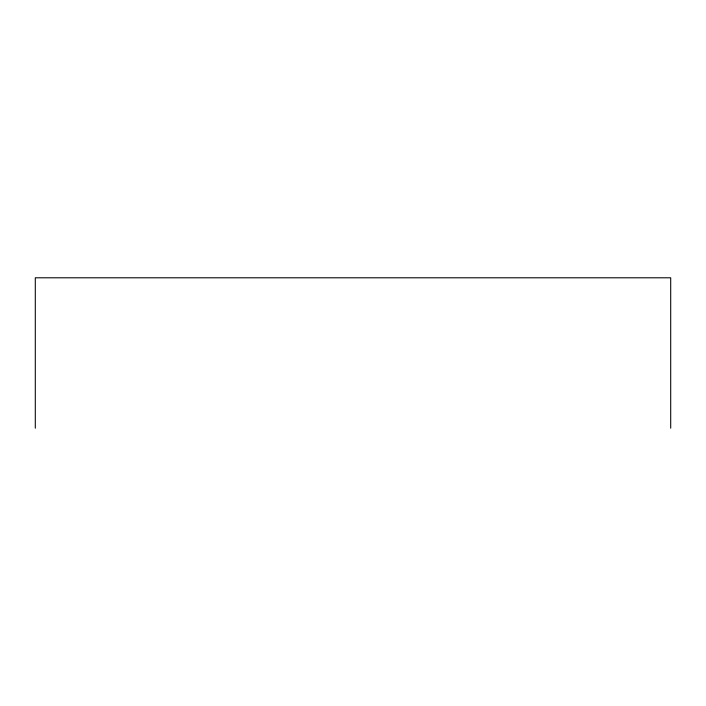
<?xml version="1.0" encoding="UTF-8"?>
<svg xmlns="http://www.w3.org/2000/svg" width="706" height="706" viewBox="0 0 706 706"><rect width="100%" height="100%" fill="white"/><g stroke="black" fill="none" stroke-linecap="round" stroke-linejoin="round"><path stroke-width="1.06" d="M670.7 428.207L670.7 277.793L35.3 277.793L35.3 428.207"/></g></svg>
